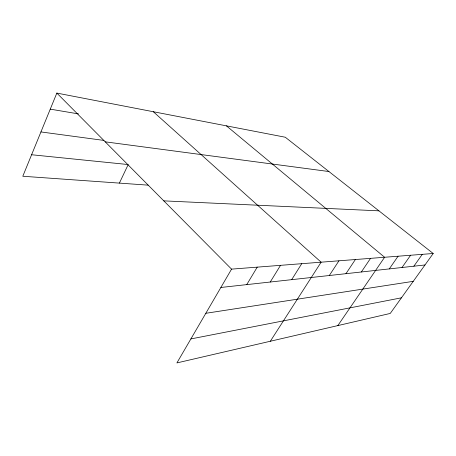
<?xml version="1.0" encoding="UTF-8"?>
<svg xmlns="http://www.w3.org/2000/svg" width="456" height="456" viewBox="0 0 456 456"><rect width="100%" height="100%" fill="white"/><g stroke="black" fill="none" stroke-linecap="round" stroke-linejoin="round"><path stroke-width="0.68" d="M433.2 253.496L231.557 269.131L176.899 362.919L390.245 313.437L433.2 253.496L285.274 137.227L56.84 93.081L22.8 176.25L148.16 185.153M119.392 183.107L128.21 164.553L31.601 154.744M246.753 284.612L257.235 267.142M270.248 282.025L280.52 265.335M291.675 279.665L301.729 263.688M270.328 341.253L321.132 262.183L153.313 111.726M329.323 275.515L338.95 260.803M345.956 273.68L355.366 259.532M361.34 271.987L370.546 258.352M337.833 325.595L384.613 257.264L226.421 125.856M389.281 268.909L398.077 256.221M402.004 267.507L410.605 255.246M413.871 266.196L422.284 254.34M190.882 338.933L401.44 297.814M205.821 313.295L413.244 281.341M220.875 287.468L424.975 264.97M163.807 200.862L378.936 210.843M105.228 141.833L328.93 171.541M40.937 131.938L103.968 140.425M50.268 109.144L78.54 113.914M56.84 93.081L231.557 269.131"/></g></svg>
